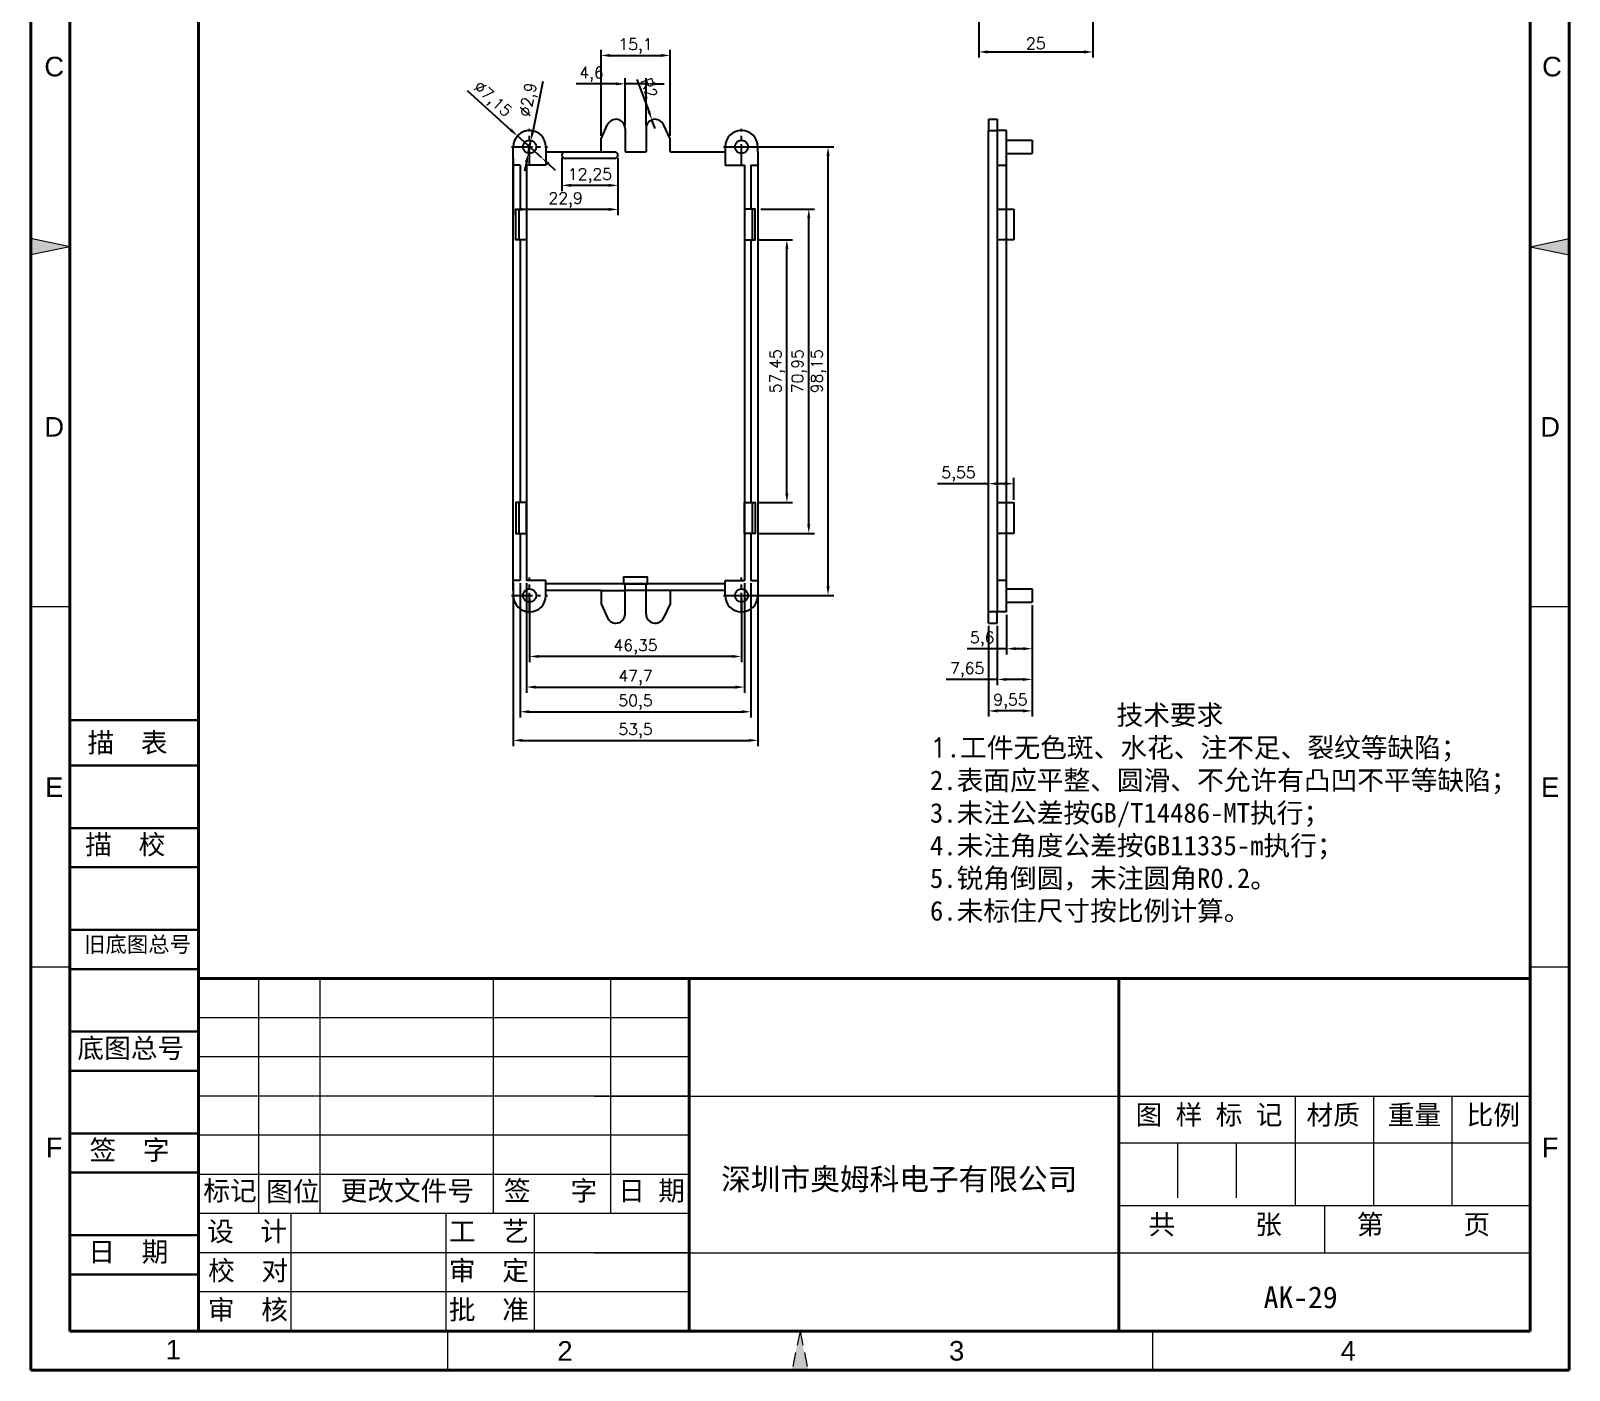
# Model space of a CAD drawing. Header units: millimetres. Extents: x 33253 to 33590, y -471 to 20.
# Drawn here: x 33253.4 to 33589.9, y -471.3 to -178.3 of the extents above; entities that cross this region are included whole.
import ezdxf
from ezdxf.enums import TextEntityAlignment as Align

# ---------------------------------------------------------------- set-up
doc = ezdxf.new("R2010")
doc.units = ezdxf.units.MM
for name, pattern in [('ACAD_ISO10W100', [18, 12, -3, 0, -3]), ('CENTER', [50.8, 31.75, -6.35, 6.35, -6.35]), ('HIDDEN2', [4.7625, 3.175, -1.5875])]:
    doc.linetypes.add(name, pattern=pattern)
for name, color, linetype, lineweight in [('dim', 82, 'Continuous', 9), ('图层1', 7, 'ACAD_ISO10W100', 15), ('图层2', 7, 'Continuous', 30), ('图层3', 7, 'Continuous', 15), ('图层4', 7, 'Continuous', 40), ('图层5', 7, 'HIDDEN2', 15)]:
    doc.layers.add(name, color=color, linetype=linetype, lineweight=lineweight)
doc.layers.add('尺寸线', color=7, linetype='Continuous')
doc.styles.get("Standard").update_dxf_attribs({"font": 'txt', "bigfont": 'gbcbig.shx'})
doc.styles.add('样式 3', font='arial.ttf', dxfattribs={"height": 3.8})
doc.dimstyles.new('ISO-25', dxfattribs={"dimtxt": 2.5, "dimasz": 2.5, "dimexe": 1.25, "dimexo": 0.625, "dimtad": 1, "dimtxsty": 'Standard', "dimcen": 2.5, "dimadec": 0, "dimazin": 0, "dimtfac": 1, "dimtmove": 0, "dimatfit": 3, "dimfxl": 0, "dimarcsym": 0})

# ---------------------------------------------------------------- blocks, each defined once
blk = doc.blocks.new('*D2531')
at = {"layer": 'Defpoints', "color": 0, "transparency": 16777216}
for p in [(33362.54, -301.81), (33408.89, -301.81), (33362.54, -315.13)]:
    blk.add_point(p, dxfattribs=at)
at = {"layer": 'dim', "color": 0, "lineweight": -2, "transparency": 16777216}
for p, q in [((33362.54, -302.44), (33362.54, -316.38)), ((33408.89, -302.44), (33408.89, -316.38)), ((33406.89, -315.13), (33364.54, -315.13))]:
    blk.add_line(p, q, dxfattribs=at)
at = {"layer": 'dim', "color": 0, "transparency": 16777216}
for points in [[(33364.54, -314.8), (33364.54, -315.46), (33362.54, -315.13)], [(33406.89, -314.8), (33406.89, -315.46), (33408.89, -315.13)]]:
    blk.add_solid(points, dxfattribs=at)
at = {"layer": 'dim', "color": 0, "transparency": 16777216, "insert": (33385.71, -313.05), "char_height": 2.5, "attachment_point": 5}
blk.add_mtext('46,35', dxfattribs=at)
blk = doc.blocks.new('*D2532')
at = {"layer": 'Defpoints', "color": 0, "transparency": 16777216}
for p in [(33361.86, -298.49), (33409.56, -298.49), (33409.56, -321.83)]:
    blk.add_point(p, dxfattribs=at)
at = {"layer": 'dim', "color": 0, "lineweight": -2, "transparency": 16777216}
for p, q in [((33361.86, -299.11), (33361.86, -323.08)), ((33409.56, -299.11), (33409.56, -323.08)), ((33363.86, -321.83), (33407.56, -321.83))]:
    blk.add_line(p, q, dxfattribs=at)
at = {"layer": 'dim', "color": 0, "transparency": 16777216}
for points in [[(33363.86, -321.5), (33363.86, -322.17), (33361.86, -321.83)], [(33407.56, -321.5), (33407.56, -322.17), (33409.56, -321.83)]]:
    blk.add_solid(points, dxfattribs=at)
at = {"layer": 'dim', "color": 0, "transparency": 16777216, "insert": (33385.71, -319.75), "char_height": 2.5, "attachment_point": 5}
blk.add_mtext('47,7', dxfattribs=at)
blk = doc.blocks.new('*D2533')
at = {"layer": 'Defpoints', "color": 0, "transparency": 16777216}
for p in [(33360.46, -298.49), (33410.96, -298.49), (33410.96, -327.23)]:
    blk.add_point(p, dxfattribs=at)
at = {"layer": 'dim', "color": 0, "lineweight": -2, "transparency": 16777216}
for p, q in [((33360.46, -299.11), (33360.46, -328.48)), ((33410.96, -299.11), (33410.96, -328.48)), ((33362.46, -327.23), (33408.96, -327.23))]:
    blk.add_line(p, q, dxfattribs=at)
at = {"layer": 'dim', "color": 0, "transparency": 16777216}
for points in [[(33362.46, -326.89), (33362.46, -327.56), (33360.46, -327.23)], [(33408.96, -326.89), (33408.96, -327.56), (33410.96, -327.23)]]:
    blk.add_solid(points, dxfattribs=at)
at = {"layer": 'dim', "color": 0, "transparency": 16777216, "insert": (33385.71, -325.14), "char_height": 2.5, "attachment_point": 5}
blk.add_mtext('50,5', dxfattribs=at)
blk = doc.blocks.new('*D2534')
at = {"layer": 'Defpoints', "color": 0, "transparency": 16777216}
for p in [(33358.96, -298.49), (33412.46, -298.49), (33412.46, -333.49)]:
    blk.add_point(p, dxfattribs=at)
at = {"layer": 'dim', "color": 0, "lineweight": -2, "transparency": 16777216}
for p, q in [((33358.96, -299.11), (33358.96, -334.74)), ((33412.46, -299.11), (33412.46, -334.74)), ((33360.96, -333.49), (33410.46, -333.49))]:
    blk.add_line(p, q, dxfattribs=at)
at = {"layer": 'dim', "color": 0, "transparency": 16777216}
for points in [[(33360.96, -333.16), (33360.96, -333.82), (33358.96, -333.49)], [(33410.46, -333.16), (33410.46, -333.82), (33412.46, -333.49)]]:
    blk.add_solid(points, dxfattribs=at)
at = {"layer": 'dim', "color": 0, "transparency": 16777216, "insert": (33385.71, -331.41), "char_height": 2.5, "attachment_point": 5}
blk.add_mtext('53,5', dxfattribs=at)
blk = doc.blocks.new('*D2535')
at = {"layer": 'Defpoints', "color": 0, "transparency": 16777216}
for p in [(33408.89, -203.66), (33427.82, -203.66), (33408.89, -301.81)]:
    blk.add_point(p, dxfattribs=at)
at = {"layer": 'dim', "color": 0, "lineweight": -2, "transparency": 16777216}
for p, q in [((33409.51, -203.66), (33429.07, -203.66)), ((33427.82, -299.81), (33427.82, -205.66)), ((33409.51, -301.81), (33429.07, -301.81))]:
    blk.add_line(p, q, dxfattribs=at)
at = {"layer": 'dim', "color": 0, "transparency": 16777216}
for points in [[(33427.49, -205.66), (33428.15, -205.66), (33427.82, -203.66)], [(33427.49, -299.81), (33428.15, -299.81), (33427.82, -301.81)]]:
    blk.add_solid(points, dxfattribs=at)
at = {"layer": 'dim', "color": 0, "transparency": 16777216, "insert": (33425.74, -252.74), "char_height": 2.5, "attachment_point": 5, "rotation": 90}
blk.add_mtext('98,15', dxfattribs=at)
blk = doc.blocks.new('*D2536')
at = {"layer": 'Defpoints', "color": 0, "transparency": 16777216}
for p in [(33411.86, -224.01), (33418.81, -224.01), (33411.86, -281.46)]:
    blk.add_point(p, dxfattribs=at)
at = {"layer": 'dim', "color": 0, "lineweight": -2, "transparency": 16777216}
for p, q in [((33412.49, -224.01), (33420.06, -224.01)), ((33418.81, -279.46), (33418.81, -226.01)), ((33412.49, -281.46), (33420.06, -281.46))]:
    blk.add_line(p, q, dxfattribs=at)
at = {"layer": 'dim', "color": 0, "transparency": 16777216}
for points in [[(33418.48, -226.01), (33419.14, -226.01), (33418.81, -224.01)], [(33418.48, -279.46), (33419.14, -279.46), (33418.81, -281.46)]]:
    blk.add_solid(points, dxfattribs=at)
at = {"layer": 'dim', "color": 0, "transparency": 16777216, "insert": (33416.73, -252.74), "char_height": 2.5, "attachment_point": 5, "rotation": 90}
blk.add_mtext('57,45', dxfattribs=at)
blk = doc.blocks.new('*D2537')
at = {"layer": 'Defpoints', "color": 0, "transparency": 16777216}
for p in [(33412.46, -217.26), (33423.6, -217.26), (33411.86, -288.21)]:
    blk.add_point(p, dxfattribs=at)
at = {"layer": 'dim', "color": 0, "lineweight": -2, "transparency": 16777216}
for p, q in [((33413.09, -217.26), (33424.85, -217.26)), ((33423.6, -286.21), (33423.6, -219.26)), ((33412.49, -288.21), (33424.85, -288.21))]:
    blk.add_line(p, q, dxfattribs=at)
at = {"layer": 'dim', "color": 0, "transparency": 16777216}
for points in [[(33423.26, -219.26), (33423.93, -219.26), (33423.6, -217.26)], [(33423.26, -286.21), (33423.93, -286.21), (33423.6, -288.21)]]:
    blk.add_solid(points, dxfattribs=at)
at = {"layer": 'dim', "color": 0, "transparency": 16777216, "insert": (33421.51, -252.74), "char_height": 2.5, "attachment_point": 5, "rotation": 90}
blk.add_mtext('70,95', dxfattribs=at)
blk = doc.blocks.new('*D2538')
at = {"layer": 'Defpoints', "color": 0, "transparency": 16777216}
for p in [(33389.31, -197.77), (33390.01, -199.64)]:
    blk.add_point(p, dxfattribs=at)
at = {"layer": 'dim', "color": 0, "lineweight": -2, "transparency": 16777216}
for p, q in [((33385.97, -188.96), (33388.6, -195.89)), ((33390.01, -199.64), (33389.31, -197.77))]:
    blk.add_line(p, q, dxfattribs=at)
at = {"layer": 'dim', "color": 0, "transparency": 16777216}
blk.add_solid([(33388.91, -195.78), (33388.29, -196.01), (33389.31, -197.77)], dxfattribs=at)
at = {"layer": 'dim', "color": 0, "transparency": 16777216, "insert": (33388.68, -190.83), "char_height": 2.5, "attachment_point": 5, "rotation": 290.7274}
blk.add_mtext('R2', dxfattribs=at)
blk = doc.blocks.new('*D2539')
at = {"layer": 'Defpoints', "color": 0, "transparency": 16777216}
for p in [(33383.41, -189.88), (33383.41, -199.64), (33388.01, -199.64)]:
    blk.add_point(p, dxfattribs=at)
at = {"layer": 'dim', "color": 0, "lineweight": -2, "transparency": 16777216}
for p, q in [((33381.41, -189.88), (33372.75, -189.88)), ((33383.41, -199.01), (33383.41, -188.63)), ((33388.01, -189.88), (33383.41, -189.88)), ((33388.01, -199.01), (33388.01, -188.63)), ((33390.01, -189.88), (33392.01, -189.88))]:
    blk.add_line(p, q, dxfattribs=at)
at = {"layer": 'dim', "color": 0, "transparency": 16777216}
for points in [[(33381.41, -189.54), (33381.41, -190.21), (33383.41, -189.88)], [(33390.01, -189.54), (33390.01, -190.21), (33388.01, -189.88)]]:
    blk.add_solid(points, dxfattribs=at)
at = {"layer": 'dim', "color": 0, "transparency": 16777216, "insert": (33376.08, -187.79), "char_height": 2.5, "attachment_point": 5}
blk.add_mtext('4,6', dxfattribs=at)
blk = doc.blocks.new('*D2540')
at = {"layer": 'Defpoints', "color": 0, "transparency": 16777216}
for p in [(33393.26, -183.66), (33378.16, -201.89), (33393.26, -201.89)]:
    blk.add_point(p, dxfattribs=at)
at = {"layer": 'dim', "color": 0, "lineweight": -2, "transparency": 16777216}
for p, q in [((33378.16, -201.26), (33378.16, -182.41)), ((33380.16, -183.66), (33391.26, -183.66)), ((33393.26, -201.26), (33393.26, -182.41))]:
    blk.add_line(p, q, dxfattribs=at)
at = {"layer": 'dim', "color": 0, "transparency": 16777216}
for points in [[(33380.16, -183.33), (33380.16, -184), (33378.16, -183.66)], [(33391.26, -183.33), (33391.26, -184), (33393.26, -183.66)]]:
    blk.add_solid(points, dxfattribs=at)
at = {"layer": 'dim', "color": 0, "transparency": 16777216, "insert": (33385.71, -181.58), "char_height": 2.5, "attachment_point": 5}
blk.add_mtext('15,1', dxfattribs=at)
blk = doc.blocks.new('*D2541')
at = {"layer": 'Defpoints', "color": 0, "transparency": 16777216}
for p in [(33359.88, -201.27), (33365.19, -206.05)]:
    blk.add_point(p, dxfattribs=at)
at = {"layer": 'dim', "color": 0, "lineweight": -2, "transparency": 16777216}
for p, q in [((33348.86, -191.34), (33358.4, -199.93)), ((33365.19, -206.05), (33359.88, -201.27)), ((33366.68, -207.39), (33368.17, -208.73))]:
    blk.add_line(p, q, dxfattribs=at)
at = {"layer": 'dim', "color": 0, "transparency": 16777216}
for points in [[(33358.62, -199.68), (33358.17, -200.18), (33359.88, -201.27)], [(33366.9, -207.15), (33366.46, -207.64), (33365.19, -206.05)]]:
    blk.add_solid(points, dxfattribs=at)
at = {"layer": 'dim', "color": 0, "transparency": 16777216, "insert": (33354.28, -193.42), "char_height": 2.5, "attachment_point": 5, "rotation": 317.9744}
blk.add_mtext('∅7,15', dxfattribs=at)
blk = doc.blocks.new('*D2542')
at = {"layer": 'Defpoints', "color": 0, "transparency": 16777216}
for p in [(33362.25, -205.08), (33362.83, -202.24)]:
    blk.add_point(p, dxfattribs=at)
at = {"layer": 'dim', "color": 0, "lineweight": -2, "transparency": 16777216}
for p, q in [((33365.47, -189.34), (33363.23, -200.28)), ((33362.25, -205.08), (33362.83, -202.24)), ((33361.85, -207.04), (33361.44, -209))]:
    blk.add_line(p, q, dxfattribs=at)
at = {"layer": 'dim', "color": 0, "transparency": 16777216}
for points in [[(33362.9, -200.21), (33363.56, -200.35), (33362.83, -202.24)], [(33361.52, -206.97), (33362.17, -207.11), (33362.25, -205.08)]]:
    blk.add_solid(points, dxfattribs=at)
at = {"layer": 'dim', "color": 0, "transparency": 16777216, "insert": (33362.51, -193.41), "char_height": 2.5, "attachment_point": 5, "rotation": 78.4184}
blk.add_mtext('∅2,9', dxfattribs=at)
blk = doc.blocks.new('*D2543')
at = {"layer": 'Defpoints', "color": 0, "transparency": 16777216}
for p in [(33369.61, -205.49), (33381.86, -205.49), (33369.61, -212.08)]:
    blk.add_point(p, dxfattribs=at)
at = {"layer": 'dim', "color": 0, "lineweight": -2, "transparency": 16777216}
for p, q in [((33369.61, -206.11), (33369.61, -213.33)), ((33381.86, -206.11), (33381.86, -213.33)), ((33379.86, -212.08), (33371.61, -212.08))]:
    blk.add_line(p, q, dxfattribs=at)
at = {"layer": 'dim', "color": 0, "transparency": 16777216}
for points in [[(33371.61, -211.75), (33371.61, -212.42), (33369.61, -212.08)], [(33379.86, -211.75), (33379.86, -212.42), (33381.86, -212.08)]]:
    blk.add_solid(points, dxfattribs=at)
at = {"layer": 'dim', "color": 0, "transparency": 16777216, "insert": (33375.74, -210), "char_height": 2.5, "attachment_point": 5}
blk.add_mtext('12,25', dxfattribs=at)
blk = doc.blocks.new('*D2544')
at = {"layer": 'Defpoints', "color": 0, "transparency": 16777216}
for p in [(33358.96, -205.49), (33381.86, -205.49), (33358.96, -217.34)]:
    blk.add_point(p, dxfattribs=at)
at = {"layer": 'dim', "color": 0, "lineweight": -2, "transparency": 16777216}
for p, q in [((33358.96, -206.11), (33358.96, -218.59)), ((33381.86, -206.11), (33381.86, -218.59)), ((33379.86, -217.34), (33360.96, -217.34))]:
    blk.add_line(p, q, dxfattribs=at)
at = {"layer": 'dim', "color": 0, "transparency": 16777216}
for points in [[(33360.96, -217.01), (33360.96, -217.68), (33358.96, -217.34)], [(33379.86, -217.01), (33379.86, -217.68), (33381.86, -217.34)]]:
    blk.add_solid(points, dxfattribs=at)
at = {"layer": 'dim', "color": 0, "transparency": 16777216, "insert": (33370.41, -215.26), "char_height": 2.5, "attachment_point": 5}
blk.add_mtext('22,9', dxfattribs=at)
blk = doc.blocks.new('*D2545')
at = {"layer": 'Defpoints', "color": 0, "transparency": 16777216}
for p in [(33466.87, -305.39), (33472.47, -303.26), (33466.87, -313.44)]:
    blk.add_point(p, dxfattribs=at)
at = {"layer": 'dim', "color": 0, "lineweight": -2, "transparency": 16777216}
for p, q in [((33466.87, -306.01), (33466.87, -314.69)), ((33472.47, -303.89), (33472.47, -314.69)), ((33466.87, -313.44), (33458.21, -313.44)), ((33470.47, -313.44), (33468.87, -313.44))]:
    blk.add_line(p, q, dxfattribs=at)
at = {"layer": 'dim', "color": 0, "transparency": 16777216}
for points in [[(33468.87, -313.1), (33468.87, -313.77), (33466.87, -313.44)], [(33470.47, -313.1), (33470.47, -313.77), (33472.47, -313.44)]]:
    blk.add_solid(points, dxfattribs=at)
at = {"layer": 'dim', "color": 0, "transparency": 16777216, "insert": (33461.54, -311.35), "char_height": 2.5, "attachment_point": 5}
blk.add_mtext('5,6', dxfattribs=at)
blk = doc.blocks.new('*D2546')
at = {"layer": 'Defpoints', "color": 0, "transparency": 16777216}
for p in [(33472.47, -303.26), (33464.82, -307.84), (33464.82, -320.16)]:
    blk.add_point(p, dxfattribs=at)
at = {"layer": 'dim', "color": 0, "lineweight": -2, "transparency": 16777216}
for p, q in [((33472.47, -303.89), (33472.47, -321.41)), ((33464.82, -308.46), (33464.82, -321.41)), ((33464.82, -320.16), (33453.66, -320.16)), ((33470.47, -320.16), (33466.82, -320.16))]:
    blk.add_line(p, q, dxfattribs=at)
at = {"layer": 'dim', "color": 0, "transparency": 16777216}
for points in [[(33466.82, -319.83), (33466.82, -320.49), (33464.82, -320.16)], [(33470.47, -319.83), (33470.47, -320.49), (33472.47, -320.16)]]:
    blk.add_solid(points, dxfattribs=at)
at = {"layer": 'dim', "color": 0, "transparency": 16777216, "insert": (33458.24, -318.08), "char_height": 2.5, "attachment_point": 5}
blk.add_mtext('7,65', dxfattribs=at)
blk = doc.blocks.new('*D2547')
at = {"layer": 'Defpoints', "color": 0, "transparency": 16777216}
for p in [(33472.47, -303.26), (33462.92, -307.84), (33462.92, -327.04)]:
    blk.add_point(p, dxfattribs=at)
at = {"layer": 'dim', "color": 0, "lineweight": -2, "transparency": 16777216}
for p, q in [((33472.47, -303.89), (33472.47, -328.29)), ((33462.92, -308.46), (33462.92, -328.29)), ((33470.47, -327.04), (33464.92, -327.04))]:
    blk.add_line(p, q, dxfattribs=at)
at = {"layer": 'dim', "color": 0, "transparency": 16777216}
for points in [[(33464.92, -326.71), (33464.92, -327.38), (33462.92, -327.04)], [(33470.47, -326.71), (33470.47, -327.38), (33472.47, -327.04)]]:
    blk.add_solid(points, dxfattribs=at)
at = {"layer": 'dim', "color": 0, "transparency": 16777216, "insert": (33467.7, -324.96), "char_height": 2.5, "attachment_point": 5}
blk.add_mtext('9,55', dxfattribs=at)
blk = doc.blocks.new('*D2548')
at = {"layer": 'Defpoints', "color": 0, "transparency": 16777216}
for p in [(33462.92, -277.34), (33462.92, -281.46), (33468.47, -281.46)]:
    blk.add_point(p, dxfattribs=at)
at = {"layer": 'dim', "color": 0, "lineweight": -2, "transparency": 16777216}
for p, q in [((33462.92, -277.34), (33451.76, -277.34)), ((33462.92, -280.84), (33462.92, -276.09)), ((33466.47, -277.34), (33464.92, -277.34)), ((33468.47, -280.84), (33468.47, -276.09))]:
    blk.add_line(p, q, dxfattribs=at)
at = {"layer": 'dim', "color": 0, "transparency": 16777216}
for points in [[(33464.92, -277.01), (33464.92, -277.67), (33462.92, -277.34)], [(33466.47, -277.01), (33466.47, -277.67), (33468.47, -277.34)]]:
    blk.add_solid(points, dxfattribs=at)
at = {"layer": 'dim', "color": 0, "transparency": 16777216, "insert": (33456.34, -275.26), "char_height": 2.5, "attachment_point": 5}
blk.add_mtext('5,55', dxfattribs=at)
blk = doc.blocks.new('*D2551')
at = {"layer": 'Defpoints', "color": 0, "transparency": 16777216}
for p in [(33485.76, -142.05), (33460.76, -148.38), (33485.76, -182.9)]:
    blk.add_point(p, dxfattribs=at)
at = {"layer": 'dim', "color": 0, "lineweight": -2, "transparency": 16777216}
for p, q in [((33485.76, -142.68), (33485.76, -184.15)), ((33460.76, -149), (33460.76, -184.15)), ((33462.76, -182.9), (33483.76, -182.9))]:
    blk.add_line(p, q, dxfattribs=at)
at = {"layer": 'dim', "color": 0, "transparency": 16777216}
for points in [[(33462.76, -182.56), (33462.76, -183.23), (33460.76, -182.9)], [(33483.76, -182.56), (33483.76, -183.23), (33485.76, -182.9)]]:
    blk.add_solid(points, dxfattribs=at)
at = {"layer": 'dim', "color": 0, "transparency": 16777216, "insert": (33473.26, -181.02), "char_height": 2.5, "attachment_point": 5}
blk.add_mtext('25', dxfattribs=at)

msp = doc.modelspace()

# ---------------------------------------------------------------- hatches: boundary and pattern name
at = {"layer": '图层1'}
for points in [[(33262.011, -225.505), (33253.445, -223.742), (33253.445, -227.268)], [(33581.353, -225.505), (33589.919, -223.742), (33589.919, -227.268)]]:
    msp.add_hatch(color=0, dxfattribs=at).paths.add_polyline_path(points)
at = {"layer": '图层5'}
msp.add_hatch(color=0, dxfattribs=at).paths.add_polyline_path([(33421.682, -462.699), (33419.919, -471.265), (33423.445, -471.265)])

# ---------------------------------------------------------------- linework, layer by layer
for p, q in [((33462.923, -197.636), (33464.823, -197.636)), ((33462.923, -197.636), (33462.923, -200.086)), ((33464.823, -197.636), (33464.823, -200.086)), ((33378.163, -201.886), (33379.599, -198.793)), ((33383.413, -199.636), (33383.413, -204.786)), ((33388.013, -199.636), (33388.013, -204.786)), ((33393.263, -201.886), (33391.827, -198.793)), ((33462.923, -305.386), (33462.923, -200.086)), ((33462.923, -200.086), (33464.823, -200.086)), ((33464.823, -200.086), (33464.823, -305.386)), ((33466.873, -200.086), (33464.823, -200.086)), ((33466.873, -305.386), (33466.873, -200.086)), ((33366.113, -204.786), (33366.113, -207.686)), ((33378.163, -204.786), (33378.163, -201.886)), ((33393.263, -204.786), (33393.263, -201.886)), ((33405.313, -204.786), (33405.313, -207.686)), ((33466.873, -202.211), (33472.473, -202.211)), ((33466.873, -205.111), (33472.473, -205.111)), ((33472.473, -202.211), (33472.473, -205.111)), ((33360.463, -207.686), (33358.963, -207.686)), ((33360.463, -207.686), (33360.463, -217.261)), ((33366.113, -207.686), (33361.863, -207.686)), ((33361.863, -207.686), (33361.863, -298.486)), ((33405.313, -207.686), (33409.563, -207.686)), ((33409.563, -207.686), (33409.563, -298.486)), ((33410.963, -207.686), (33410.963, -217.261)), ((33410.963, -207.686), (33412.463, -207.686)), ((33464.823, -207.686), (33466.873, -207.686)), ((33360.213, -217.261), (33360.213, -224.011)), ((33411.213, -217.261), (33411.213, -224.011)), ((33464.823, -217.261), (33468.473, -217.261)), ((33468.473, -217.261), (33468.473, -224.011)), ((33360.463, -224.011), (33360.463, -281.461)), ((33410.963, -224.011), (33410.963, -281.461)), ((33468.473, -224.011), (33464.823, -224.011)), ((33360.213, -281.461), (33360.213, -288.211)), ((33411.213, -281.461), (33411.213, -288.211)), ((33464.823, -281.461), (33468.473, -281.461)), ((33468.473, -281.461), (33468.473, -288.211)), ((33360.463, -288.211), (33360.463, -298.486)), ((33410.963, -288.211), (33410.963, -298.486)), ((33468.473, -288.211), (33464.823, -288.211)), ((33360.463, -298.486), (33358.963, -298.486)), ((33366.113, -298.486), (33361.863, -298.486)), ((33366.113, -300.686), (33366.113, -298.486)), ((33383.413, -300.686), (33383.413, -299.236)), ((33388.013, -300.686), (33388.013, -299.236)), ((33405.313, -298.486), (33409.563, -298.486)), ((33405.313, -300.686), (33405.313, -298.486)), ((33410.963, -298.486), (33412.463, -298.486)), ((33466.873, -298.486), (33464.823, -298.486)), ((33378.163, -300.686), (33378.163, -303.586)), ((33378.163, -300.686), (33383.413, -300.686)), ((33383.413, -305.836), (33383.413, -300.686)), ((33388.013, -305.836), (33388.013, -300.686)), ((33393.263, -300.686), (33388.013, -300.686)), ((33393.263, -300.686), (33393.263, -303.586)), ((33466.873, -300.361), (33472.473, -300.361)), ((33472.473, -300.361), (33472.473, -303.261)), ((33378.163, -303.586), (33379.599, -306.678)), ((33393.263, -303.586), (33391.827, -306.678)), ((33464.823, -305.386), (33462.923, -305.386)), ((33462.923, -307.836), (33462.923, -305.386)), ((33466.873, -305.386), (33464.823, -305.386)), ((33464.823, -307.836), (33464.823, -305.386)), ((33466.873, -303.261), (33472.473, -303.261)), ((33462.923, -307.836), (33464.823, -307.836))]:
    msp.add_line(p, q)
at = {"color": 1, "linetype": 'CENTER', "ltscale": 0.143}
for p, q in [((33362.538, -207.593), (33362.538, -199.728)), ((33408.888, -207.593), (33408.888, -199.728)), ((33358.606, -203.661), (33366.471, -203.661)), ((33404.956, -203.661), (33412.821, -203.661)), ((33362.538, -305.743), (33362.538, -297.878)), ((33408.888, -305.743), (33408.888, -297.878)), ((33358.606, -301.811), (33366.471, -301.811)), ((33404.956, -301.811), (33412.821, -301.811))]:
    msp.add_line(p, q, dxfattribs=at)
for points in [[(33358.963, -204.786), (33358.963, -203.661)], [(33358.963, -300.686), (33358.963, -204.786)], [(33366.113, -203.661), (33366.113, -204.786)], [(33366.113, -204.786), (33378.163, -204.786)], [(33370.313, -204.786), (33381.163, -204.786)], [(33383.413, -204.786), (33388.013, -204.786)], [(33393.263, -204.786), (33405.313, -204.786)], [(33405.313, -203.661), (33405.313, -204.786)], [(33412.463, -204.786), (33412.463, -203.661)], [(33412.463, -204.786), (33412.463, -300.686)], [(33381.163, -206.186), (33370.313, -206.186)], [(33405.313, -299.236), (33366.113, -299.236)], [(33358.963, -300.686), (33358.963, -301.811)], [(33366.113, -301.811), (33366.113, -300.686)], [(33378.163, -300.686), (33366.113, -300.686)], [(33388.013, -300.686), (33383.413, -300.686)], [(33405.313, -300.686), (33393.263, -300.686)], [(33405.313, -301.811), (33405.313, -300.686)], [(33412.463, -300.686), (33412.463, -301.811)]]:
    msp.add_lwpolyline(points)
for points in [[(33361.863, -217.261), (33361.863, -224.011), (33359.563, -224.011), (33359.563, -217.261)], [(33409.563, -217.261), (33409.563, -224.011), (33411.863, -224.011), (33411.863, -217.261)], [(33361.863, -288.211), (33361.863, -281.461), (33359.563, -281.461), (33359.563, -288.211)], [(33409.563, -288.211), (33409.563, -281.461), (33411.863, -281.461), (33411.863, -288.211)], [(33383.088, -299.236), (33388.338, -299.236), (33388.338, -297.786), (33383.088, -297.786)]]:
    msp.add_lwpolyline(points, close=True)
for centre in [(33362.538, -203.661), (33408.888, -203.661), (33362.538, -301.811), (33408.888, -301.811)]:
    msp.add_circle(centre, 1.45)
for centre, radius, start, end in [((33381.413, -199.636), 2, 0, 155.09055), ((33390.013, -199.636), 2, 24.90945, 180), ((33362.538, -203.661), 3.575, 0, 180), ((33408.888, -203.661), 3.575, 0, 180), ((33370.313, -205.486), 0.7, 90, 270), ((33381.163, -205.486), 0.7, 270, 90), ((33362.538, -301.811), 3.575, 180, 0), ((33408.888, -301.811), 3.575, 180, 0), ((33381.413, -305.836), 2, 204.90945, 0), ((33390.013, -305.836), 2, 180, 335.09055)]:
    msp.add_arc(centre, radius, start, end)
at = {"layer": '图层1', "color": 0}
for p, q in [((33262.011, -225.505), (33253.445, -223.742)), ((33581.353, -225.505), (33589.919, -223.742)), ((33262.011, -225.505), (33253.445, -227.268)), ((33581.353, -225.505), (33589.919, -227.268)), ((33262.011, -304.313), (33253.445, -304.313)), ((33589.919, -304.313), (33581.353, -304.313)), ((33262.011, -383.121), (33253.445, -383.121)), ((33589.919, -383.121), (33581.353, -383.121)), ((33504.258, -421.582), (33504.258, -435.288)), ((33517.107, -421.582), (33517.107, -435.288)), ((33316.74, -437.001), (33316.74, -428.435)), ((33316.74, -437.001), (33316.74, -428.435))]:
    msp.add_line(p, q, dxfattribs=at)
at = {"layer": '图层2', "color": 0}
for p, q in [((33290.127, -329.069), (33262.011, -329.069)), ((33290.127, -338.955), (33262.011, -338.955)), ((33290.127, -338.955), (33275.191, -338.955)), ((33290.127, -352.661), (33262.011, -352.661)), ((33290.127, -361.227), (33262.011, -361.227)), ((33290.127, -361.227), (33275.191, -361.227)), ((33290.127, -361.227), (33275.191, -361.227)), ((33290.127, -374.933), (33262.011, -374.933)), ((33290.127, -383.499), (33262.011, -383.499)), ((33290.127, -383.499), (33275.191, -383.499)), ((33290.127, -397.204), (33262.011, -397.204)), ((33290.127, -405.77), (33262.011, -405.77)), ((33290.127, -405.77), (33275.191, -405.77)), ((33290.127, -419.476), (33262.011, -419.476)), ((33290.127, -428.042), (33262.011, -428.042)), ((33290.127, -428.042), (33275.191, -428.042)), ((33290.127, -441.748), (33262.011, -441.748)), ((33290.127, -450.314), (33262.011, -450.314))]:
    msp.add_line(p, q, dxfattribs=at)
at = {"layer": '图层3', "color": 0}
for p, q in [((33303.302, -437.001), (33303.302, -385.605)), ((33316.74, -428.435), (33316.74, -385.605)), ((33354.623, -436.899), (33354.623, -385.605)), ((33380.321, -436.875), (33380.321, -385.605)), ((33397.453, -394.171), (33290.127, -394.171)), ((33397.453, -402.737), (33290.127, -402.737)), ((33397.453, -402.737), (33290.127, -402.737)), ((33397.453, -411.303), (33290.127, -411.303)), ((33376.648, -411.303), (33581.353, -411.303)), ((33529.956, -411.303), (33529.956, -435.288)), ((33547.088, -411.303), (33547.088, -435.288)), ((33564.221, -411.303), (33564.221, -435.288)), ((33397.453, -419.869), (33290.127, -419.869)), ((33581.353, -421.582), (33491.409, -421.582)), ((33529.956, -421.582), (33529.956, -435.288)), ((33397.453, -428.435), (33290.127, -428.435)), ((33397.453, -437.001), (33290.127, -437.001)), ((33310.361, -462.699), (33310.361, -437.001)), ((33344.305, -462.699), (33344.305, -436.899)), ((33363.624, -462.597), (33363.624, -436.899)), ((33581.353, -435.288), (33491.409, -435.288)), ((33536.381, -435.288), (33536.381, -445.567)), ((33397.453, -445.567), (33290.127, -445.567)), ((33397.453, -445.567), (33290.592, -445.567)), ((33376.648, -445.567), (33581.353, -445.567)), ((33290.127, -450.314), (33289.884, -450.314)), ((33397.453, -454.133), (33290.127, -454.133)), ((33344.587, -462.699), (33344.587, -471.265)), ((33498.776, -462.699), (33498.776, -471.265)), ((33498.776, -462.699), (33498.776, -471.265))]:
    msp.add_line(p, q, dxfattribs=at)
at = {"layer": '图层4', "color": 0}
for p, q in [((33290.127, -462.699), (33290.127, 11.688)), ((33290.127, -385.605), (33290.127, -462.699)), ((33581.353, -385.605), (33290.127, -385.605)), ((33452.463, -385.605), (33298.275, -385.605)), ((33397.453, -462.699), (33397.453, -385.605)), ((33491.409, -462.699), (33491.409, -385.605)), ((33290.127, -421.582), (33290.127, -462.699))]:
    msp.add_line(p, q, dxfattribs=at)
at = {"layer": '图层5', "color": 0}
for p, q in [((33397.453, -437.001), (33290.127, -437.001)), ((33421.682, -462.699), (33419.919, -471.265)), ((33421.682, -462.699), (33423.445, -471.265))]:
    msp.add_line(p, q, dxfattribs=at)
at = {"layer": '尺寸线', "color": 0, "lineweight": 40}
for p, q in [((33253.445, 20.254), (33253.445, -471.265)), ((33589.919, 20.254), (33589.919, -471.265)), ((33262.011, 11.688), (33262.011, -462.699)), ((33581.353, 11.688), (33581.353, -462.699)), ((33262.011, -462.699), (33581.353, -462.699)), ((33253.445, -471.265), (33589.919, -471.265))]:
    msp.add_line(p, q, dxfattribs=at)

# ---------------------------------------------------------------- texts
at = {"layer": '图层1', "color": 0, "style": '样式 3'}
for s, p in [('C', (33258.57, -186.102)), ('C', (33586.144, -186.102)), ('D', (33258.57, -264.909)), ('D', (33585.743, -264.909)), ('E', (33258.57, -343.717)), ('E', (33585.743, -343.717)), ('F', (33258.57, -422.524)), ('F', (33585.743, -422.524))]:
    msp.add_text(s, height=4.283, dxfattribs=at).set_placement(p, align=Align.MIDDLE)
at = {"layer": '图层1', "color": 0, "attachment_point": 1}
for s, insert, char_height, width in [('{\\fSimSun|b0|i0|c134|p2;图 样 标 记}', (33495.088, -413.247), 4.28302, 53.13738), ('{\\fSimSun|b0|i0|c134|p2;材质 }', (33532.444, -413.265), 4.28302, 35.72091), ('{\\fSimSun|b0|i0|c134|p2;深圳市奥姆科电子有限公司}', (33404.441, -427.085), 4.75891, 89.92113), ('{\\fSimSun|b0|i0|c134|p2;标记}', (33291.178, -429.856), 4.28302, 11.99246), ('{\\fSimSun|b0|i0|c134|p2;图位}', (33304.933, -430.029), 4.28302, 11.99246), ('{\\fSimSun|b0|i0|c134|p2;更改文件号}', (33321.194, -429.856), 4.28302, 35.72091), ('{\\fSimSun|b0|i0|c134|p2;AK-29}', (33523.082, -452.929), 4.75891, 59.04154), ('{\\fSimSun|b0|i0|c134|p2;审  核}', (33292.186, -455.878), 4.28302, 34.73239), ('{\\fSimSun|b0|i0|c134|p2;批  准}', (33344.879, -455.878), 4.28302, 35.72091)]:
    msp.add_mtext(s, dxfattribs=dict(at, insert=insert, char_height=char_height, width=width))
at = {"layer": '图层2', "color": 0, "attachment_point": 1}
for s, insert, char_height, width in [('{\\fSimSun|b0|i0|c134|p2;描\\fSimSun|b0|i0|c0|p2;  \\fSimSun|b0|i0|c134|p2;表}', (33265.839, -331.86), 4.28297, 47.9936), ('{\\fSimSun|b0|i0|c134|p2;描\\fSimSun|b0|i0|c0|p2;  \\fSimSun|b0|i0|c134|p2;校}', (33265.351, -354.131), 4.28297, 47.9936), ('{\\fSimSun|b0|i0|c134|p2;旧底图总号}', (33265.11, -376.403), 3.42642, 47.9936), ('{\\fSimSun|b0|i0|c134|p2;底图总号}', (33263.624, -398.674), 4.28297, 47.9936), ('{\\fSimSun|b0|i0|c134|p2;重量 }', (33550.227, -413.265), 4.28302, 35.72091), ('{\\fSimSun|b0|i0|c134|p2;比例 }', (33567.459, -413.265), 4.28302, 35.72091), ('{\\fSimSun|b0|i0|c134|p2;签\\fSimSun|b0|i0|c0|p2;  \\fSimSun|b0|i0|c134|p2;字}', (33266.277, -420.946), 4.28297, 47.9936), ('{\\fSimSun|b0|i0|c134|p2;签   字}', (33356.91, -429.856), 4.28302, 35.72091), ('{\\fSimSun|b0|i0|c134|p2;日 期}', (33381.929, -429.856), 4.28302, 35.72091), ('{\\fSimSun|b0|i0|c134|p2;共      张}', (33497.911, -437.232), 4.28302, 47.38766), ('{\\fSimSun|b0|i0|c134|p2;第      页}', (33543.453, -437.232), 4.28302, 43.98508), ('{\\fSimSun|b0|i0|c134|p2;设  计}', (33292.02, -438.745), 4.28302, 33.20026), ('{\\fSimSun|b0|i0|c134|p2;工  艺}', (33344.879, -438.745), 4.28302, 35.72091), ('{\\fSimSun|b0|i0|c134|p2;日\\fSimSun|b0|i0|c0|p2;  \\fSimSun|b0|i0|c134|p2;期}', (33266.033, -443.217), 4.28297, 47.9936), ('{\\fSimSun|b0|i0|c134|p2;校  对}', (33292.227, -447.312), 4.28302, 31.05498), ('{\\fSimSun|b0|i0|c134|p2;审  定}', (33344.879, -447.312), 4.28302, 35.72091)]:
    msp.add_mtext(s, dxfattribs=dict(at, insert=insert, char_height=char_height, width=width))
at = {"layer": '图层3', "color": 0, "insert": (33450.105, -325.789), "char_height": 4.28302, "width": 202.86245, "attachment_point": 1}
msp.add_mtext('{\\fSimSun|b0|i0|c134|p54;              技术要求\\P}1{\\fSimSun|b0|i0|c134|p54;.工件无色斑、水花、注不足、裂纹等缺陷；\\P2.表面应平整、圆滑、不允许有凸凹不平等缺陷；\\P3.未注公差按GB/T14486-MT执行；\\P4.未注角度公差按GB11335-m执行；\\P5.锐角倒圆，未注圆角R0.2。}\\P{\\fSimSun|b0|i0|c134|p2;6.未标住尺寸按比例计算。}', dxfattribs=at)
at = {"layer": '图层5', "color": 0, "style": '样式 3'}
for s, p in [('1', (33284.625, -466.758)), ('2', (33370.285, -467.014)), ('3', (33455.946, -467.014)), ('4', (33541.606, -467.014))]:
    msp.add_text(s, height=4.283, dxfattribs=at).set_placement(p, align=Align.MIDDLE)

# ---------------------------------------------------------------- dimensions: what is measured, and where the dimension line sits
at = {"layer": 'dim'}
for base, p1, p2, picture, middle in [((33485.762, -182.896), (33460.762, -148.379), (33485.762, -142.054), '*D2551', (33473.262, -181.021)), ((33393.263, -183.664), (33378.163, -201.886), (33393.263, -201.886), '*D2540', (33385.713, -181.581)), ((33383.413, -189.877), (33388.013, -199.636), (33383.413, -199.636), '*D2539', (33376.08, -187.794)), ((33358.963, -217.342), (33381.863, -205.486), (33358.963, -205.486), '*D2544', (33370.413, -215.259)), ((33369.613, -212.083), (33381.863, -205.486), (33369.613, -205.486), '*D2543', (33375.738, -209.999)), ((33462.923, -277.341), (33468.473, -281.461), (33462.923, -281.461), '*D2548', (33456.34, -275.258)), ((33412.463, -333.49), (33358.963, -298.486), (33412.463, -298.486), '*D2534', (33385.713, -331.407)), ((33410.963, -327.226), (33360.463, -298.486), (33410.963, -298.486), '*D2533', (33385.713, -325.143)), ((33409.563, -321.832), (33361.863, -298.486), (33409.563, -298.486), '*D2532', (33385.713, -319.749)), ((33362.538, -315.13), (33408.888, -301.811), (33362.538, -301.811), '*D2531', (33385.713, -313.047)), ((33464.823, -320.161), (33472.473, -303.261), (33464.823, -307.836), '*D2546', (33458.24, -318.078)), ((33466.873, -313.436), (33472.473, -303.261), (33466.873, -305.386), '*D2545', (33461.54, -311.353)), ((33462.923, -327.044), (33472.473, -303.261), (33462.923, -307.836), '*D2547', (33467.698, -324.961))]:
    dim = msp.add_linear_dim(base=base, p1=p1, p2=p2, dimstyle='ISO-25', override={"dimasz": 2}, dxfattribs=at)
    dim.commit()
    dim.dimension.update_dxf_attribs({"geometry": picture, "text_midpoint": middle})
dim = msp.add_radius_dim(center=(33390.013, -199.636), mpoint=(33389.305, -197.765), dimstyle='ISO-25', override={"dimasz": 2}, dxfattribs=at)
dim.commit()
dim.dimension.update_dxf_attribs({"geometry": '*D2538', "text_midpoint": (33388.685, -190.828)})
for p1, p2, picture, middle in [((33365.194, -206.054), (33359.882, -201.267), '*D2541', (33354.282, -193.416)), ((33362.247, -205.081), (33362.829, -202.24), '*D2542', (33362.512, -193.414))]:
    dim = msp.add_diameter_dim_2p(p1=p1, p2=p2, dimstyle='ISO-25', override={"dimasz": 2}, dxfattribs=at)
    dim.commit()
    dim.dimension.update_dxf_attribs({"geometry": picture, "text_midpoint": middle})
for base, p1, p2, picture, middle in [((33427.819, -203.661), (33408.888, -301.811), (33408.888, -203.661), '*D2535', (33425.736, -252.736)), ((33423.597, -217.261), (33411.863, -288.211), (33412.463, -217.261), '*D2537', (33421.513, -252.736)), ((33418.81, -224.011), (33411.863, -281.461), (33411.863, -224.011), '*D2536', (33416.726, -252.736))]:
    dim = msp.add_linear_dim(base=base, p1=p1, p2=p2, angle=90, dimstyle='ISO-25', override={"dimasz": 2}, dxfattribs=at)
    dim.commit()
    dim.dimension.update_dxf_attribs({"geometry": picture, "text_midpoint": middle})

doc.saveas('drawing.dxf')
